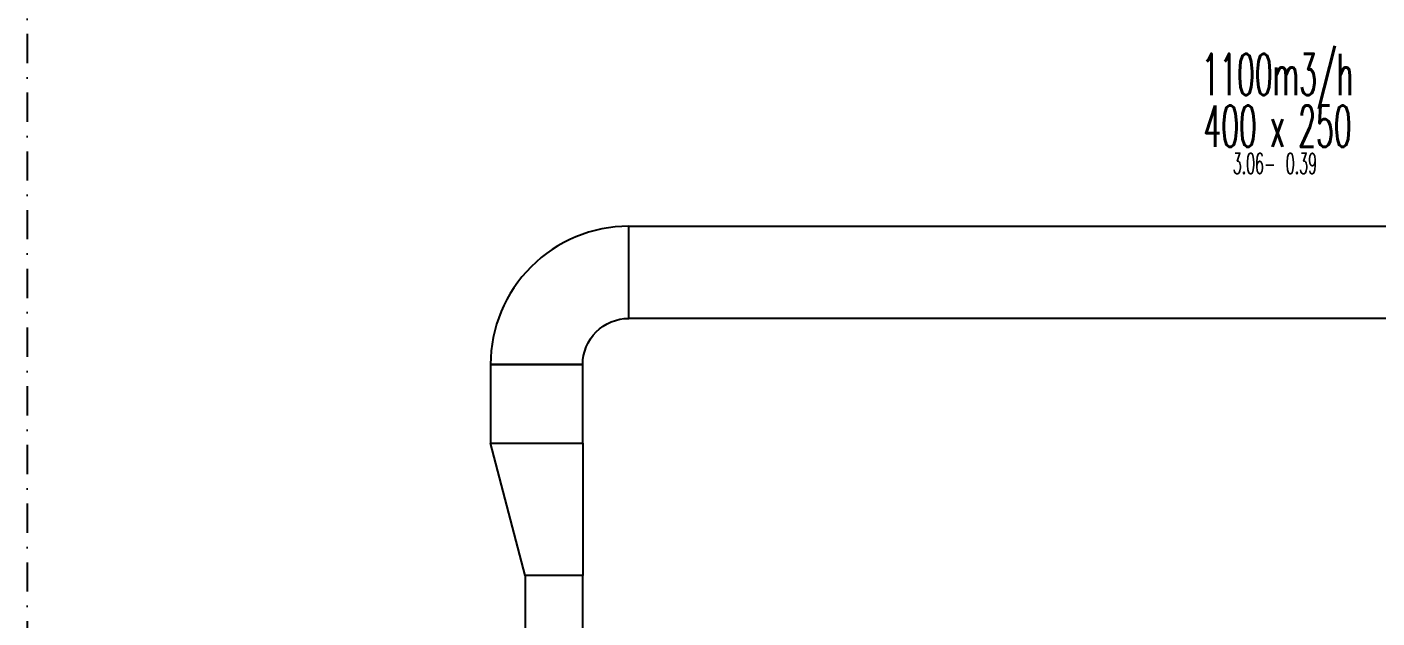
# Model space of a CAD drawing. Header units: inches. Extents: x -772 to 6765, y -813 to 4093.
# Drawn here: x 0 to 586, y 143 to 400 of the extents above; entities that cross this region are included whole.
import ezdxf
from ezdxf.enums import TextEntityAlignment as Align

# ---------------------------------------------------------------- set-up
doc = ezdxf.new("R2010")
doc.units = ezdxf.units.IN
doc.header["$MEASUREMENT"] = 0
doc.linetypes.add('DASHDOT', pattern=[25.4, 12.7, -6.35, 0, -6.35])
doc.layers.add('H_STR_Aks', color=250, linetype='DASHDOT')
doc.layers.add('MTY-UFLEME-KANALI', color=20, linetype='Continuous')
doc.layers.add('HIZ-PA', color=253, linetype='Continuous', lineweight=0, transparency=0.5)
doc.layers.add('MTY-UFLEME-KANALI-CAP', color=21, linetype='Continuous', lineweight=0)
doc.styles.add('CAP', font='simplxtw.shx', dxfattribs={"width": 0.65})

# ---------------------------------------------------------------- blocks, each defined once
blk = doc.blocks.new('*U295')
at = {"layer": 'HIZ-PA', "color": 3, "style": 'CAP', "width": 0.5}
blk.add_attdef('HIZ', text='', height=0.5, dxfattribs=at).set_placement((-0.049, -1.954), align=Align.BOTTOM_RIGHT)
blk.add_attdef('PA', text='', height=0.5, dxfattribs=at).set_placement((0.201, -1.954), align=Align.BOTTOM_LEFT)
at = {"layer": 'MTY-UFLEME-KANALI-CAP', "color": 7, "style": 'CAP', "width": 0.5}
for tag, p in [('DEBI', (0.001, -0.204)), ('X', (0.001, -1.454))]:
    blk.add_attdef(tag, text='', height=1, dxfattribs=at).set_placement(p, align=Align.BOTTOM_CENTER)
blk.add_attdef('A', text='', height=1, dxfattribs=at).set_placement((-0.499, -1.454), align=Align.BOTTOM_RIGHT)
blk.add_attdef('B', text='', height=1, dxfattribs=at).set_placement((0.501, -1.454), align=Align.BOTTOM_LEFT)
blk = doc.blocks.new('mekanik')
at = {"layer": 'MTY-UFLEME-KANALI'}
blk.add_lwpolyline([(19531.31, 7112.94), (19531.31, 7152.94), (19531.31, 7152.94, 0.414214), (19471.31, 7092.94), (19471.31, 7092.94), (19511.31, 7092.94, -0.414214), (19531.31, 7112.94)], format="xyb", close=True, dxfattribs=at)
for points in [[(20050.1, 7152.94), (20050.1, 7112.94), (19531.31, 7112.94), (19531.31, 7152.94)], [(19471.31, 7058.82), (19511.31, 7058.82), (19511.31, 7092.94), (19471.31, 7092.94)], [(19511.31, 7001.32), (19486.31, 7001.32), (19471.31, 7058.82), (19511.31, 7058.82)], [(19486.31, 6874.06), (19511.31, 6874.06), (19511.31, 7001.32), (19486.31, 7001.32)]]:
    blk.add_lwpolyline(points, close=True, dxfattribs=at)
at = {"layer": 'MTY-UFLEME-KANALI-CAP', "xscale": 18, "yscale": 18, "zscale": 18}
blk.add_blockref('*U295', (19812.95, 7208.18), dxfattribs=at).add_auto_attribs({'DEBI': '1100m3/h', 'X': 'x', 'A': '400', 'B': '250', 'PA': '0.39', 'HIZ': '3.06-'})

msp = doc.modelspace()

# ---------------------------------------------------------------- linework, layer by layer
at = {"layer": 'H_STR_Aks'}
msp.add_line((0, 4043), (0, -712.77), dxfattribs=at)

# ---------------------------------------------------------------- block references
msp.add_blockref('mekanik', (-19270, -6840))

doc.saveas('drawing.dxf')
